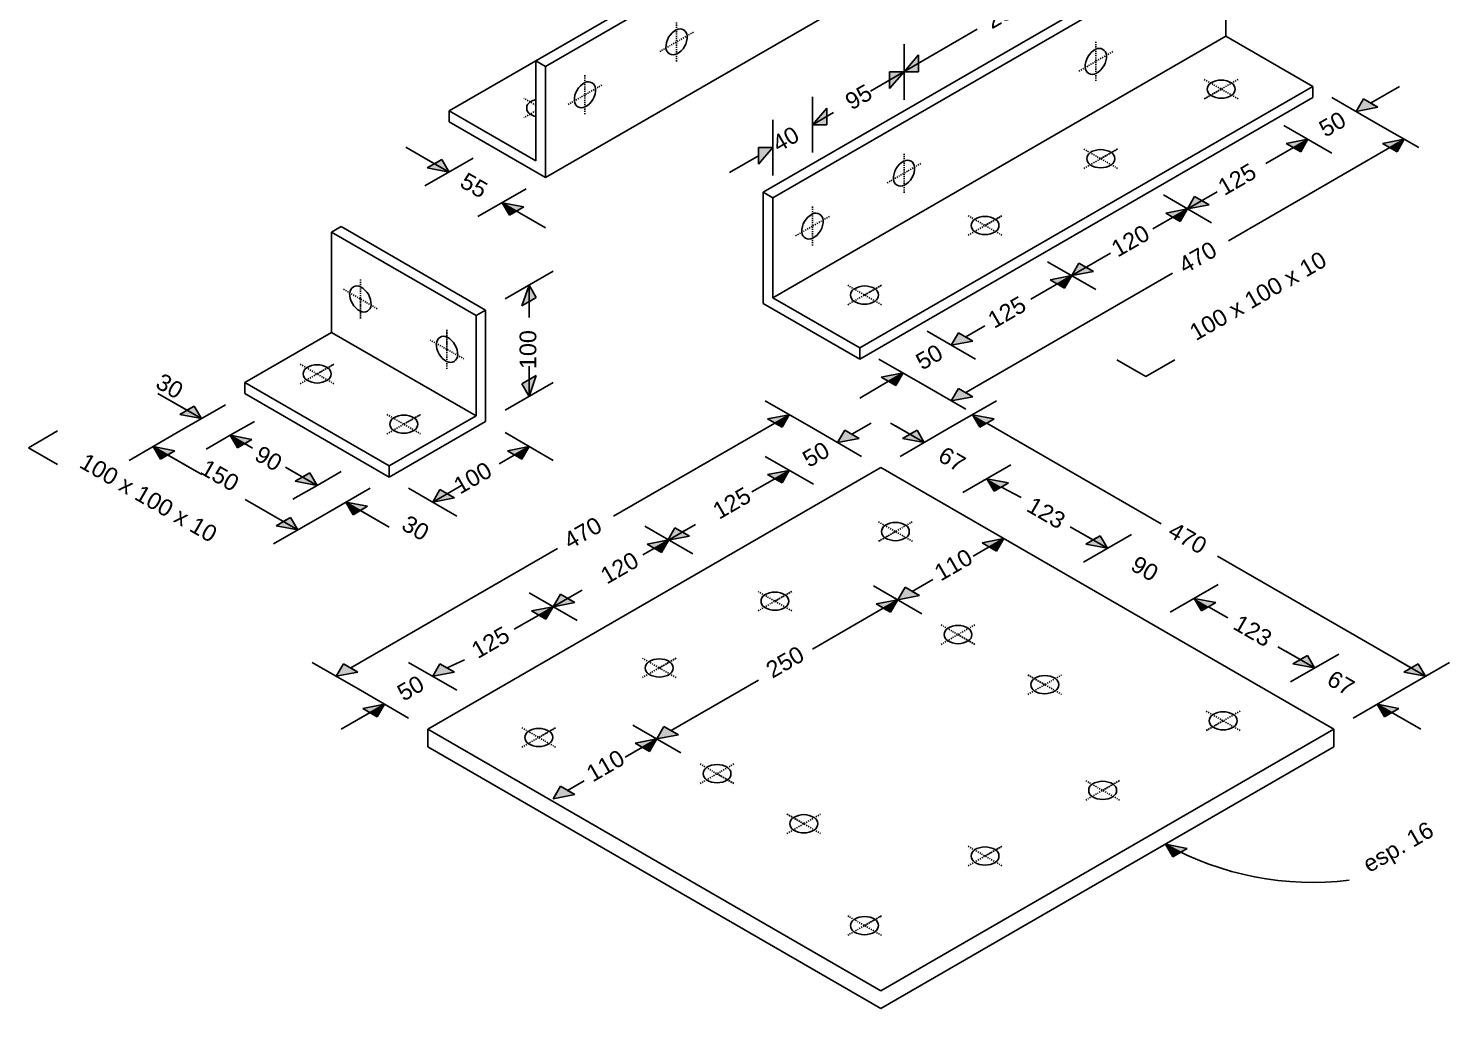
# Model space of a CAD drawing. Header units: metres. Extents: x 27 to 2003, y -349 to 849.
# Drawn here: x 127.7 to 255.4, y -298.3 to -210.2 of the extents above; entities that cross this region are included whole.
import ezdxf

# ---------------------------------------------------------------- set-up
doc = ezdxf.new("R2010")
doc.units = ezdxf.units.M
doc.header["$LTSCALE"] = 0.002
doc.linetypes.add('ACAD_ISO10W100', pattern=[18, 12, -3, 0, -3])
for name, color, linetype in [('COTAS', 2, 'Continuous'), ('eixos pequenos', 4, 'ACAD_ISO10W100'), ('visíveis', 7, 'Continuous')]:
    doc.layers.add(name, color=color, linetype=linetype)
doc.styles.get("Standard").update_dxf_attribs({"font": 'arial.ttf'})

msp = doc.modelspace()

# ---------------------------------------------------------------- hatches: boundary and pattern name
at = {"layer": 'COTAS'}
h = msp.add_hatch(color=256, dxfattribs=at)
h.paths.add_polyline_path([(194.57, -220.9), (193.27, -220.9), (193.27, -221.65), (193.27, -222.4)])
h.paths.add_polyline_path([(199.42, -217.35), (198.12, -218.85), (199.42, -218.85)])
h.paths.add_polyline_path([(206.35, -214.1), (205.05, -214.1), (205.05, -214.85), (205.05, -215.6)])
h.paths.add_polyline_path([(207.65, -212.58), (206.35, -214.08), (207.65, -214.08)])
h.paths.add_polyline_path([(223.58, -204.08), (222.28, -204.08), (222.28, -204.83), (222.28, -205.58)])
h.paths.add_polyline_path([(224.88, -202.55), (223.58, -204.05), (224.88, -204.05)])
h.paths.add_polyline_path([(231.81, -199.3), (230.51, -199.3), (230.51, -200.05), (230.51, -200.8)])
h.paths.add_polyline_path([(236.57, -195.9), (235.27, -197.4), (236.57, -197.4)])
h = msp.add_hatch(color=256, dxfattribs=at)
h.paths.add_polyline_path([(206.26, -241.15), (204.31, -241.53), (204.96, -241.9)])
h.paths.add_polyline_path([(211.24, -237.53), (210.59, -238.65), (212.54, -238.28)])
h.paths.add_polyline_path([(221.42, -232.4), (219.47, -232.78), (220.12, -233.15)])
h.paths.add_polyline_path([(222.72, -231.65), (222.07, -231.28), (221.42, -232.4)])
h.paths.add_polyline_path([(222.72, -231.65), (221.42, -232.4), (223.37, -232.03)])
h.paths.add_polyline_path([(232.46, -225.28), (231.81, -226.4), (233.11, -225.65)])
h.paths.add_polyline_path([(233.11, -225.65), (231.81, -226.4), (233.76, -226.03)])
h.paths.add_polyline_path([(231.81, -226.4), (229.86, -226.78), (230.51, -227.15)])
h.paths.add_polyline_path([(242.64, -220.15), (240.69, -220.53), (241.34, -220.9)])
h.paths.add_polyline_path([(247.62, -216.53), (246.97, -217.65), (248.91, -217.28)])
h.paths.add_polyline_path([(251.3, -220.15), (249.35, -220.53), (250, -220.9)])
h.paths.add_polyline_path([(211.24, -242.53), (210.59, -243.65), (212.54, -243.28)])
for points in [[(242.64, -220.15), (241.34, -220.9), (241.99, -221.28)], [(251.3, -220.15), (250, -220.9), (250.65, -221.28)], [(170.24, -225.85), (170.89, -226.98), (171.53, -226.6)], [(172.18, -226.23), (170.24, -225.85), (171.53, -226.6)], [(233.11, -225.65), (231.81, -226.4), (233.76, -226.03)], [(231.81, -226.4), (230.51, -227.15), (231.16, -227.53)], [(221.42, -232.4), (220.12, -233.15), (220.77, -233.53)], [(206.26, -241.15), (204.96, -241.9), (205.61, -242.28)], [(196.04, -244.9), (194.74, -245.65), (195.39, -246.03)], [(212.5, -244.9), (213.15, -246.03), (213.8, -245.65)], [(145.81, -246.75), (146.46, -247.88), (147.11, -247.5)], [(138.89, -247.75), (139.54, -248.88), (140.18, -248.5)], [(172.66, -247.75), (171.36, -248.5), (172.01, -248.88)], [(196.04, -249.9), (194.74, -250.65), (195.39, -251.03)], [(213.8, -250.65), (214.45, -251.78), (215.1, -251.4)], [(156.21, -252.75), (156.86, -253.88), (157.51, -253.5)], [(165.3, -252), (164, -252.75), (165.95, -252.38)], [(185.22, -256.15), (183.92, -256.9), (184.57, -257.28)], [(215.31, -256.03), (214.01, -256.78), (214.66, -257.15)], [(205.79, -261.53), (203.84, -261.9), (204.49, -262.28)], [(205.79, -261.53), (204.49, -262.28), (205.14, -262.65)], [(232.42, -261.4), (233.07, -262.53), (233.72, -262.15)], [(174.83, -262.15), (173.53, -262.9), (174.18, -263.28)], [(159.67, -270.9), (157.72, -271.28), (158.37, -271.65)], [(159.67, -270.9), (158.37, -271.65), (159.02, -272.03)], [(248.87, -270.9), (249.52, -272.03), (250.17, -271.65)], [(184.14, -274.03), (182.84, -274.78), (183.49, -275.15)], [(229.85, -283.49), (230.5, -284.61), (231.15, -284.24)], [(231.79, -283.86), (229.85, -283.49, 0.014256), (231.21, -284.2)]]:
    msp.add_hatch(color=256, dxfattribs=at).paths.add_polyline_path(points)
h = msp.add_hatch(color=256, dxfattribs=at)
h.paths.add_polyline_path([(164.82, -221.98), (164.17, -222.35), (165.47, -223.1)])
h.paths.add_polyline_path([(164.17, -222.35), (163.52, -222.73), (165.47, -223.1)])
h = msp.add_hatch(color=256, dxfattribs=at)
h.paths.add_polyline_path([(172.66, -233.25), (172.01, -235.13), (172.66, -234.75)])
h.paths.add_polyline_path([(172.66, -233.25), (172.66, -234.75), (173.31, -234.38)])
h.paths.add_polyline_path([(172.66, -247.75), (170.71, -248.13), (171.36, -248.5)])
h.paths.add_polyline_path([(172.66, -241.75), (172.01, -242.13), (172.66, -243.25)])
h.paths.add_polyline_path([(173.31, -241.38), (172.66, -241.75), (172.66, -243.25)])
h.paths.add_polyline_path([(164.65, -251.63), (164, -252.75), (165.3, -252)])
h.paths.add_polyline_path([(165.3, -252), (164, -252.75), (165.95, -252.38)])
h = msp.add_hatch(color=256, dxfattribs=at)
h.paths.add_polyline_path([(142.57, -244.13), (141.92, -244.5), (143.22, -245.25)])
h.paths.add_polyline_path([(141.92, -244.5), (141.27, -244.88), (143.22, -245.25)])
h = msp.add_hatch(color=256, dxfattribs=at)
h.paths.add_polyline_path([(201.02, -246.28), (200.37, -247.4), (202.32, -247.03)])
h.paths.add_polyline_path([(196.04, -244.9), (194.09, -245.28), (194.74, -245.65)])
h.paths.add_polyline_path([(155.99, -267.28), (155.34, -268.4), (157.29, -268.03)])
h = msp.add_hatch(color=256, dxfattribs=at)
h.paths.add_polyline_path([(232.42, -261.4), (233.72, -262.15), (234.36, -261.78)])
h.paths.add_polyline_path([(215.75, -251.03), (213.8, -250.65), (215.1, -251.4)])
h.paths.add_polyline_path([(214.45, -245.28), (212.5, -244.9), (213.15, -246.03)])
h.paths.add_polyline_path([(250.82, -271.28), (248.87, -270.9), (250.17, -271.65)])
h = msp.add_hatch(color=256, dxfattribs=at)
h.paths.add_polyline_path([(207.52, -246.28), (206.87, -246.65), (208.17, -247.4)])
h.paths.add_polyline_path([(206.87, -246.65), (206.22, -247.03), (208.17, -247.4)])
h = msp.add_hatch(color=256, dxfattribs=at)
h.paths.add_polyline_path([(158.15, -253.13), (156.21, -252.75), (157.51, -253.5)])
h.paths.add_polyline_path([(140.83, -248.13), (138.89, -247.75), (140.18, -248.5)])
h.paths.add_polyline_path([(147.76, -247.13), (145.81, -246.75), (147.11, -247.5)])
h = msp.add_hatch(color=256, dxfattribs=at)
h.paths.add_polyline_path([(152.96, -250.13), (152.31, -250.5), (153.61, -251.25)])
h.paths.add_polyline_path([(152.31, -250.5), (151.66, -250.88), (153.61, -251.25)])
h = msp.add_hatch(color=256, dxfattribs=at)
h.paths.add_polyline_path([(164.65, -267.28), (164, -268.4), (165.95, -268.03)])
h.paths.add_polyline_path([(175.48, -261.03), (174.83, -262.15), (176.77, -261.78)])
h.paths.add_polyline_path([(186.42, -255.42), (185.77, -255.05), (185.15, -256.12), (185.22, -256.15), (187.07, -255.8)])
h.paths.add_polyline_path([(196.04, -249.9), (194.09, -250.28), (194.74, -250.65)])
h.paths.add_polyline_path([(185.22, -256.15), (185.12, -256.17), (183.27, -256.53), (183.92, -256.9)])
h.paths.add_polyline_path([(174.83, -262.15), (172.88, -262.53), (173.53, -262.9)])
h = msp.add_hatch(color=256, dxfattribs=at)
h.paths.add_polyline_path([(151.23, -254.13), (150.58, -254.5), (151.88, -255.25)])
h.paths.add_polyline_path([(150.58, -254.5), (149.93, -254.88), (151.88, -255.25)])
h = msp.add_hatch(color=256, dxfattribs=at)
h.paths.add_polyline_path([(176.12, -278.65), (175.48, -278.28), (174.83, -279.4)])
h.paths.add_polyline_path([(176.77, -279.03), (176.12, -278.65), (174.83, -279.4)])
h.paths.add_polyline_path([(185.43, -273.28), (184.78, -272.9), (184.14, -274.03), (186.08, -273.65)])
h.paths.add_polyline_path([(207.73, -261.15), (207.09, -260.78), (206.44, -260.4), (205.79, -261.53)])
h.paths.add_polyline_path([(205.79, -261.53), (203.84, -261.9), (204.49, -262.28)])
h.paths.add_polyline_path([(184.14, -274.03), (182.19, -274.4), (182.84, -274.78)])
h.paths.add_polyline_path([(215.31, -256.03), (213.36, -256.4), (214.01, -256.78)])
h = msp.add_hatch(color=256, dxfattribs=at)
h.paths.add_polyline_path([(223.97, -255.78), (223.32, -256.15), (224.62, -256.9)])
h.paths.add_polyline_path([(223.32, -256.15), (222.67, -256.53), (224.62, -256.9)])
h = msp.add_hatch(color=256, dxfattribs=at)
h.paths.add_polyline_path([(242.59, -266.53), (241.94, -266.9), (243.24, -267.65)])
h.paths.add_polyline_path([(241.94, -266.9), (241.29, -267.28), (243.24, -267.65)])
h = msp.add_hatch(color=256, dxfattribs=at)
h.paths.add_polyline_path([(252.55, -267.28), (251.9, -267.65), (253.2, -268.4)])
h.paths.add_polyline_path([(251.9, -267.65), (251.25, -268.03), (253.2, -268.4)])

# ---------------------------------------------------------------- linework, layer by layer
for p, q in [((212.91, -210.27), (203.34, -215.82)), ((206.35, -216.6), (206.35, -211.6)), ((207.65, -212.58), (206.35, -214.08)), ((207.65, -212.58), (207.65, -214.08)), ((207.65, -213.33), (207.65, -212.58)), ((206.35, -214.1), (205.05, -214.1)), ((205.05, -214.1), (205.05, -215.6)), ((205.05, -214.85), (205.05, -214.1)), ((205.05, -215.6), (206.35, -214.1)), ((207.65, -214.08), (206.35, -214.08)), ((248.26, -216.9), (250.86, -215.4)), ((198.12, -221.35), (198.12, -216.35)), ((244.8, -216.4), (249.13, -218.9)), ((247.62, -216.53), (246.97, -217.65)), ((248.91, -217.28), (247.62, -216.53)), ((248.26, -216.9), (248.91, -217.28)), ((199.42, -217.35), (198.12, -218.85)), ((200.01, -217.76), (198.12, -218.85)), ((199.42, -217.35), (199.42, -218.85)), ((199.42, -218.1), (199.42, -217.35)), ((246.97, -217.65), (248.91, -217.28)), ((194.57, -223.4), (194.57, -218.4)), ((199.42, -218.85), (198.12, -218.85)), ((240.47, -218.9), (244.8, -221.4)), ((249.13, -218.9), (252.59, -220.9)), ((161.58, -220.85), (162.87, -221.6)), ((161.58, -220.85), (164.17, -222.35)), ((240.69, -220.53), (242.64, -220.15)), ((241.99, -221.28), (240.69, -220.53)), ((242.64, -220.15), (241.34, -220.9)), ((242.64, -220.15), (241.99, -221.28)), ((249.35, -220.53), (251.3, -220.15)), ((250.65, -221.28), (249.35, -220.53)), ((251.3, -220.15), (250, -220.9)), ((251.3, -220.15), (250.65, -221.28)), ((162.87, -221.6), (165.47, -223.1)), ((167.64, -221.85), (163.31, -224.35)), ((164.82, -221.98), (163.52, -222.73)), ((164.82, -221.98), (163.52, -222.73)), ((164.17, -222.35), (164.82, -221.98)), ((165.47, -223.1), (164.82, -221.98)), ((190.67, -223.15), (193.27, -221.65)), ((194.57, -220.9), (193.27, -220.9)), ((193.27, -220.9), (193.27, -222.4)), ((193.27, -221.65), (193.27, -220.9)), ((193.27, -222.4), (194.57, -220.9)), ((235.5, -229.27), (250, -220.9)), ((238.87, -222.33), (241.34, -220.9)), ((241.34, -220.9), (241.99, -221.28)), ((250, -220.9), (250.65, -221.28)), ((163.52, -222.73), (165.47, -223.1)), ((172.4, -224.6), (168.07, -227.1)), ((170.24, -225.85), (170.89, -226.98)), ((170.24, -225.85), (172.18, -226.23)), ((174.13, -228.1), (170.24, -225.85)), ((228.7, -228.2), (234.47, -224.87)), ((229.65, -225.15), (233.98, -227.65)), ((232.46, -225.28), (231.81, -226.4)), ((233.76, -226.03), (232.46, -225.28)), ((233.11, -225.65), (233.76, -226.03)), ((172.18, -226.23), (170.89, -226.98)), ((171.53, -226.6), (172.18, -226.23)), ((229.86, -226.78), (231.81, -226.4)), ((231.16, -227.53), (229.86, -226.78)), ((231.81, -226.4), (230.51, -227.15)), ((230.51, -227.15), (231.16, -227.53)), ((231.81, -226.4), (231.16, -227.53)), ((231.81, -226.4), (233.76, -226.03)), ((217.73, -234.53), (224.91, -230.39)), ((170.5, -234.5), (174.83, -232)), ((230.47, -232.18), (211.89, -242.9)), ((219.25, -231.15), (223.58, -233.65)), ((222.07, -231.28), (221.42, -232.4)), ((221.42, -232.4), (223.37, -232.03)), ((223.37, -232.03), (222.07, -231.28)), ((222.72, -231.65), (223.37, -232.03)), ((172.01, -235.13), (172.66, -233.25)), ((172.66, -233.25), (172.66, -236.17)), ((172.66, -234.75), (172.66, -233.25)), ((172.66, -233.25), (173.31, -234.38)), ((219.47, -232.78), (221.42, -232.4)), ((220.77, -233.53), (219.47, -232.78)), ((221.42, -232.4), (220.12, -233.15)), ((220.12, -233.15), (220.77, -233.53)), ((221.42, -232.4), (220.77, -233.53)), ((173.31, -234.38), (172.01, -235.13)), ((173.31, -234.38), (172.01, -235.13)), ((172.66, -234.75), (173.31, -234.38)), ((208.43, -237.4), (212.76, -239.9)), ((211.89, -237.9), (213.61, -236.91)), ((211.24, -237.53), (210.59, -238.65)), ((210.59, -238.65), (212.54, -238.28)), ((212.54, -238.28), (211.24, -237.53)), ((211.89, -237.9), (212.54, -238.28)), ((204.1, -239.9), (208.43, -242.4)), ((225.48, -239.97), (228.08, -241.47)), ((228.08, -241.47), (230.68, -239.97)), ((172.66, -240.53), (172.66, -243.25)), ((204.31, -241.53), (206.26, -241.15)), ((206.26, -241.15), (204.96, -241.9)), ((206.26, -241.15), (205.61, -242.28)), ((170.5, -244.5), (174.83, -242)), ((173.31, -241.38), (172.01, -242.13)), ((172.66, -243.25), (172.01, -242.13)), ((172.66, -241.75), (173.31, -241.38)), ((172.66, -243.25), (173.31, -241.38)), ((173.31, -241.38), (172.66, -243.25)), ((172.66, -241.75), (172.66, -243.25)), ((202.37, -243.4), (204.96, -241.9)), ((205.61, -242.28), (204.31, -241.53)), ((204.96, -241.9), (205.61, -242.28)), ((208.43, -242.4), (211.89, -244.4)), ((211.24, -242.53), (210.59, -243.65)), ((212.54, -243.28), (211.24, -242.53)), ((141.92, -244.5), (139.32, -243)), ((140.62, -243.75), (143.22, -245.25)), ((198.21, -246.15), (193.88, -243.65)), ((210.33, -246.15), (214.66, -243.65)), ((210.59, -243.65), (212.54, -243.28)), ((211.89, -242.9), (212.54, -243.28)), ((145.38, -244), (141.05, -246.5)), ((142.57, -244.13), (141.27, -244.88)), ((142.57, -244.13), (141.27, -244.88)), ((141.27, -244.88), (143.22, -245.25)), ((141.92, -244.5), (142.57, -244.13)), ((143.22, -245.25), (142.57, -244.13)), ((194.09, -245.28), (196.04, -244.9)), ((196.04, -244.9), (194.74, -245.65)), ((196.04, -244.9), (195.39, -246.03)), ((212.5, -244.9), (214.45, -245.28)), ((212.5, -244.9), (213.15, -246.03)), ((130.28, -246.36), (127.68, -247.86)), ((145.81, -246.75), (147.98, -245.5)), ((180.25, -254.02), (194.74, -245.65)), ((195.39, -246.03), (194.09, -245.28)), ((194.74, -245.65), (195.39, -246.03)), ((202.54, -248.65), (198.21, -246.15)), ((201.02, -246.28), (200.37, -247.4)), ((202.32, -247.03), (201.02, -246.28)), ((201.67, -246.65), (203.4, -245.65)), ((206.87, -246.65), (205.14, -245.65)), ((205.57, -245.9), (208.17, -247.4)), ((206, -248.65), (210.33, -246.15)), ((207.52, -246.28), (206.22, -247.03)), ((207.52, -246.28), (206.22, -247.03)), ((206.87, -246.65), (207.52, -246.28)), ((208.17, -247.4), (207.52, -246.28)), ((214.45, -245.28), (213.15, -246.03)), ((213.8, -245.65), (214.45, -245.28)), ((213.8, -245.65), (229.44, -254.69)), ((141.05, -246.5), (136.72, -249)), ((145.81, -246.75), (143.65, -248)), ((145.81, -246.75), (146.42, -247.1)), ((147.81, -247.9), (145.81, -246.75)), ((145.81, -246.75), (147.76, -247.13)), ((145.81, -246.75), (146.46, -247.88)), ((147.76, -247.13), (146.46, -247.88)), ((147.11, -247.5), (147.76, -247.13)), ((147.81, -247.9), (147.11, -247.5)), ((170.5, -246.5), (174.83, -249)), ((200.37, -247.4), (202.32, -247.03)), ((201.67, -246.65), (202.32, -247.03)), ((206.22, -247.03), (208.17, -247.4)), ((127.68, -247.86), (130.28, -249.36)), ((138.89, -247.75), (143.25, -250.27)), ((142.78, -250), (138.89, -247.75)), ((138.89, -247.75), (140.83, -248.13)), ((138.89, -247.75), (139.54, -248.88)), ((140.83, -248.13), (139.54, -248.88)), ((140.18, -248.5), (140.83, -248.13)), ((142.78, -250), (140.18, -248.5)), ((169.96, -249.31), (172.66, -247.75)), ((170.71, -248.13), (172.66, -247.75)), ((172.01, -248.88), (170.71, -248.13)), ((172.66, -247.75), (171.36, -248.5)), ((171.36, -248.5), (172.01, -248.88)), ((172.66, -247.75), (172.01, -248.88)), ((198.21, -251.15), (193.88, -248.65)), ((150.77, -249.62), (153.61, -251.25)), ((151.01, -249.75), (153.61, -251.25)), ((152.96, -250.13), (151.66, -250.88)), ((152.96, -250.13), (151.66, -250.88)), ((152.31, -250.5), (152.96, -250.13)), ((153.61, -251.25), (152.96, -250.13)), ((153.61, -251.25), (155.77, -250)), ((194.09, -250.28), (196.04, -249.9)), ((196.04, -249.9), (194.74, -250.65)), ((196.04, -249.9), (195.39, -251.03)), ((211.63, -251.9), (215.96, -249.4)), ((153.61, -251.25), (151.44, -252.5)), ((151.66, -250.88), (153.61, -251.25)), ((158.37, -251.5), (154.04, -254)), ((161.84, -251.5), (166.17, -254)), ((164, -252.75), (166.73, -251.18)), ((192.69, -251.84), (194.74, -250.65)), ((195.39, -251.03), (194.09, -250.28)), ((194.74, -250.65), (195.39, -251.03)), ((213.8, -250.65), (215.75, -251.03)), ((213.8, -250.65), (214.45, -251.78)), ((215.75, -251.03), (214.45, -251.78)), ((215.1, -251.4), (215.75, -251.03)), ((215.1, -251.4), (216.88, -252.35)), ((147.16, -252.53), (151.88, -255.25)), ((160.1, -255), (156.21, -252.75)), ((156.21, -252.75), (158.15, -253.13)), ((156.21, -252.75), (156.86, -253.88)), ((164.65, -251.63), (164, -252.75)), ((164, -252.75), (165.95, -252.38)), ((165.95, -252.38), (164.65, -251.63)), ((165.3, -252), (165.95, -252.38)), ((149.28, -253.75), (151.88, -255.25)), ((154.04, -254), (149.71, -256.5)), ((158.15, -253.13), (156.86, -253.88)), ((157.51, -253.5), (158.15, -253.13)), ((160.1, -255), (157.51, -253.5)), ((151.23, -254.13), (149.93, -254.88)), ((151.23, -254.13), (149.93, -254.88)), ((149.93, -254.88), (151.88, -255.25)), ((150.58, -254.5), (151.23, -254.13)), ((151.88, -255.25), (151.23, -254.13)), ((187.38, -257.4), (183.05, -254.9)), ((183.92, -256.9), (187.61, -254.77)), ((185.77, -255.05), (185.12, -256.17)), ((187.07, -255.8), (185.77, -255.05)), ((186.42, -255.42), (186.91, -255.18)), ((221.27, -254.97), (223.32, -256.15)), ((183.27, -256.53), (185.22, -256.15)), ((184.57, -257.28), (183.27, -256.53)), ((185.22, -256.15), (183.92, -256.9)), ((185.22, -256.15), (184.57, -257.28)), ((185.12, -256.17), (187.07, -255.8)), ((186.42, -255.42), (187.07, -255.8)), ((213.36, -256.4), (215.31, -256.03)), ((214.66, -257.15), (213.36, -256.4)), ((215.31, -256.03), (214.01, -256.78)), ((215.31, -256.03), (214.66, -257.15)), ((222.02, -255.4), (224.62, -256.9)), ((222.46, -258.15), (226.79, -255.65)), ((223.97, -255.78), (222.67, -256.53)), ((223.97, -255.78), (222.67, -256.53)), ((222.67, -256.53), (224.62, -256.9)), ((223.32, -256.15), (223.97, -255.78)), ((224.62, -256.9), (223.97, -255.78)), ((175.22, -256.93), (156.64, -267.65)), ((182.88, -257.5), (183.92, -256.9)), ((183.92, -256.9), (184.57, -257.28)), ((212.56, -257.62), (214.01, -256.78)), ((214.01, -256.78), (214.66, -257.15)), ((234.51, -257.62), (251.9, -267.65)), ((207.95, -262.78), (203.62, -260.28)), ((206.44, -260.4), (205.79, -261.53)), ((207.73, -261.15), (206.44, -260.4)), ((207.09, -260.78), (208.95, -259.7)), ((230.25, -262.65), (234.58, -260.15)), ((176.99, -263.4), (172.66, -260.9)), ((173.53, -262.9), (176.12, -261.4)), ((175.48, -261.03), (174.83, -262.15)), ((176.77, -261.78), (175.48, -261.03)), ((176.12, -261.4), (177.42, -260.65)), ((176.12, -261.4), (176.77, -261.78)), ((203.84, -261.9), (205.79, -261.53)), ((205.79, -261.53), (204.49, -262.28)), ((205.79, -261.53), (205.14, -262.65)), ((205.79, -261.53), (207.73, -261.15)), ((207.09, -260.78), (207.73, -261.15)), ((232.42, -261.4), (234.36, -261.78)), ((232.42, -261.4), (233.07, -262.53)), ((171.32, -264.18), (173.53, -262.9)), ((172.88, -262.53), (174.83, -262.15)), ((174.18, -263.28), (172.88, -262.53)), ((174.83, -262.15), (173.53, -262.9)), ((173.53, -262.9), (174.18, -263.28)), ((174.83, -262.15), (174.18, -263.28)), ((174.83, -262.15), (176.77, -261.78)), ((198.13, -265.95), (204.49, -262.28)), ((205.14, -262.65), (203.84, -261.9)), ((204.49, -262.28), (205.14, -262.65)), ((234.36, -261.78), (233.07, -262.53)), ((233.72, -262.15), (234.36, -261.78)), ((235.43, -263.15), (233.72, -262.15)), ((239.94, -265.75), (241.94, -266.9)), ((240.64, -266.15), (243.24, -267.65)), ((241.08, -268.9), (245.41, -266.4)), ((242.59, -266.53), (241.29, -267.28)), ((242.59, -266.53), (241.29, -267.28)), ((241.94, -266.9), (242.59, -266.53)), ((243.24, -267.65), (242.59, -266.53)), ((249.3, -266.15), (251.9, -267.65)), ((157.51, -269.65), (153.17, -267.15)), ((155.99, -267.28), (155.34, -268.4)), ((155.34, -268.4), (157.29, -268.03)), ((157.29, -268.03), (155.99, -267.28)), ((156.64, -267.65), (157.29, -268.03)), ((166.17, -269.65), (161.84, -267.15)), ((164.65, -267.28), (164, -268.4)), ((164, -268.4), (165.95, -268.03)), ((165.95, -268.03), (164.65, -267.28)), ((165.3, -267.65), (166.85, -266.92)), ((165.3, -267.65), (165.95, -268.03)), ((241.29, -267.28), (243.24, -267.65)), ((250.6, -266.9), (253.2, -268.4)), ((251.04, -269.65), (255.37, -267.15)), ((252.55, -267.28), (251.25, -268.03)), ((252.55, -267.28), (251.25, -268.03)), ((251.25, -268.03), (253.2, -268.4)), ((251.9, -267.65), (252.55, -267.28)), ((253.2, -268.4), (252.55, -267.28)), ((185.43, -273.28), (193.28, -268.75)), ((161.84, -272.15), (157.51, -269.65)), ((246.71, -272.15), (251.04, -269.65)), ((155.77, -273.15), (159.67, -270.9)), ((155.77, -273.15), (158.37, -271.65)), ((157.72, -271.28), (159.67, -270.9)), ((159.02, -272.03), (157.72, -271.28)), ((159.67, -270.9), (158.37, -271.65)), ((158.37, -271.65), (159.02, -272.03)), ((159.67, -270.9), (159.02, -272.03)), ((252.77, -273.15), (248.87, -270.9)), ((248.87, -270.9), (250.82, -271.28)), ((248.87, -270.9), (249.52, -272.03)), ((250.82, -271.28), (249.52, -272.03)), ((250.17, -271.65), (250.82, -271.28)), ((252.77, -273.15), (250.17, -271.65)), ((186.3, -275.28), (181.97, -272.78)), ((184.78, -272.9), (184.14, -274.03)), ((186.08, -273.65), (184.78, -272.9)), ((182.19, -274.4), (184.14, -274.03)), ((183.49, -275.15), (182.19, -274.4)), ((184.14, -274.03), (182.84, -274.78)), ((184.14, -274.03), (183.49, -275.15)), ((184.14, -274.03), (186.08, -273.65)), ((185.43, -273.28), (186.08, -273.65)), ((181.28, -275.68), (182.84, -274.78)), ((182.84, -274.78), (183.49, -275.15)), ((175.48, -278.28), (174.83, -279.4)), ((176.77, -279.03), (175.48, -278.28)), ((177.62, -277.79), (176.12, -278.65)), ((174.83, -279.4), (176.77, -279.03)), ((176.12, -278.65), (176.77, -279.03)), ((229.85, -283.49), (230.5, -284.61)), ((229.85, -283.49), (231.79, -283.86)), ((231.79, -283.86), (230.5, -284.61)), ((231.15, -284.24), (231.79, -283.86))]:
    msp.add_line(p, q, dxfattribs=at)
msp.add_arc((243.02, -259.93), 26.99, 240.7775, 277.0841, dxfattribs=at)
at = {"layer": 'eixos pequenos'}
for p, q in [((184.4, -212.28), (187.43, -210.53)), ((185.91, -209.65), (185.91, -213.15)), ((223.58, -211.4), (223.58, -214.9)), ((222.07, -214.03), (225.1, -212.28)), ((177.68, -214.4), (177.68, -217.9)), ((176.17, -217.03), (179.2, -215.28)), ((233.33, -216.52), (236.36, -214.77)), ((233.33, -214.78), (236.37, -216.52)), ((234.85, -215.65), (233.33, -216.52)), ((173.27, -217.09), (172.19, -216.47)), ((173.27, -217.6), (172.19, -218.22)), ((206.35, -221.45), (206.35, -224.95)), ((222.5, -221.03), (225.54, -222.77)), ((225.54, -221.02), (222.51, -222.77)), ((224.02, -221.9), (225.54, -221.02)), ((204.83, -224.08), (207.86, -222.33)), ((196.61, -228.83), (199.64, -227.08)), ((198.12, -226.2), (198.12, -229.7)), ((212.11, -227.02), (215.15, -228.77)), ((215.15, -227.02), (212.11, -228.77)), ((213.63, -227.9), (215.15, -227.02)), ((155.99, -233.63), (159.02, -235.38)), ((157.51, -233.25), (157.51, -232.75)), ((157.51, -236.25), (157.51, -233.25)), ((201.29, -233.27), (204.32, -235.02)), ((204.32, -233.27), (201.29, -235.02)), ((202.8, -234.15), (204.32, -233.27)), ((157.51, -234.5), (157.51, -236.25)), ((165.28, -237.28), (165.28, -240.78)), ((165.28, -239.03), (165.28, -237.28)), ((163.76, -238.18), (166.81, -239.88)), ((152.1, -240.36), (155.13, -242.12)), ((155.13, -240.36), (152.1, -242.11)), ((153.62, -241.24), (155.13, -240.36)), ((159.89, -244.88), (162.92, -246.63)), ((162.92, -244.88), (159.89, -246.63)), ((161.4, -245.75), (162.92, -244.88)), ((204.06, -256.27), (207.09, -254.52)), ((204.06, -254.53), (207.1, -256.27)), ((205.58, -255.4), (204.06, -256.27)), ((193.23, -260.78), (196.27, -262.52)), ((196.27, -260.77), (193.24, -262.52)), ((194.75, -261.65), (196.27, -260.77)), ((209.68, -265.53), (212.71, -263.78)), ((212.71, -265.53), (209.68, -263.78)), ((211.2, -264.65), (212.71, -265.53)), ((185.87, -266.77), (182.84, -268.52)), ((182.84, -266.77), (185.88, -268.52)), ((184.36, -267.65), (185.87, -266.77)), ((220.51, -268.28), (217.48, -270.03)), ((218.99, -269.15), (217.48, -268.28)), ((217.48, -268.28), (220.51, -270.03)), ((233.5, -271.53), (236.54, -273.27)), ((233.51, -273.27), (236.54, -271.52)), ((172.01, -273.02), (175.05, -274.77)), ((175.05, -273.02), (172.02, -274.77)), ((173.53, -273.9), (175.05, -273.02)), ((235.02, -272.4), (233.51, -273.27)), ((188.03, -278.03), (191.06, -276.28)), ((191.06, -278.03), (188.03, -276.28)), ((189.55, -277.15), (191.06, -278.03)), ((225.71, -277.77), (222.68, -279.52)), ((222.68, -277.78), (225.71, -279.52)), ((224.2, -278.65), (225.71, -277.77)), ((198.86, -280.78), (195.83, -282.53)), ((197.34, -281.65), (195.83, -280.78)), ((195.83, -280.78), (198.86, -282.53)), ((215.15, -283.67), (212.11, -285.42)), ((212.11, -283.67), (215.15, -285.42)), ((213.63, -284.55), (215.15, -283.67)), ((204.32, -289.92), (201.29, -291.67)), ((201.29, -289.92), (204.32, -291.67)), ((202.8, -290.8), (204.32, -289.92))]:
    msp.add_line(p, q, dxfattribs=at)
at = {"layer": 'visíveis'}
for p, q in [((213.97, -189.6), (173.27, -213.1)), ((174.13, -213.6), (214.84, -190.1)), ((165.47, -217.6), (206.18, -194.1)), ((214.84, -200.1), (174.13, -223.6)), ((193.7, -224.9), (234.41, -201.4)), ((235.27, -201.9), (194.57, -225.4)), ((235.27, -201.9), (235.27, -210.9)), ((194.57, -234.4), (235.27, -210.9)), ((235.27, -210.9), (243.07, -215.4)), ((173.27, -213.1), (174.13, -213.6)), ((173.27, -222.1), (173.27, -213.1)), ((174.13, -213.6), (174.13, -223.6)), ((202.37, -238.9), (243.07, -215.4)), ((243.07, -215.4), (243.07, -216.4)), ((243.07, -216.4), (202.37, -239.9)), ((165.47, -218.6), (165.47, -217.6)), ((165.47, -217.6), (173.27, -222.1)), ((174.13, -223.6), (165.47, -218.6)), ((194.57, -225.4), (193.7, -224.9)), ((193.7, -224.9), (193.7, -234.9)), ((194.57, -234.4), (194.57, -225.4)), ((154.91, -228.5), (155.77, -228)), ((167.9, -236), (154.91, -228.5)), ((154.91, -228.5), (154.91, -237.5)), ((168.76, -235.5), (155.77, -228)), ((193.7, -234.9), (202.37, -239.9)), ((202.37, -238.9), (194.57, -234.4)), ((167.9, -236), (168.76, -235.5)), ((167.9, -245), (167.9, -236)), ((168.76, -245.5), (168.76, -235.5)), ((154.91, -237.5), (147.11, -242)), ((154.91, -237.5), (167.9, -245)), ((202.37, -239.9), (202.37, -238.9)), ((147.11, -243), (147.11, -242)), ((147.11, -242), (160.1, -249.5)), ((160.1, -250.5), (147.11, -243)), ((160.1, -249.5), (167.9, -245)), ((168.76, -245.5), (160.1, -250.5)), ((160.1, -249.5), (160.1, -250.5)), ((163.57, -273.15), (204.27, -249.65)), ((204.27, -249.65), (244.97, -273.15)), ((163.57, -274.75), (163.57, -273.15)), ((163.57, -273.15), (204.27, -296.65)), ((204.27, -296.65), (244.97, -273.15)), ((244.97, -273.15), (244.97, -274.75)), ((163.57, -274.75), (204.27, -298.25)), ((204.27, -298.25), (244.97, -274.75)), ((204.32, -289.92), (204.32, -289.92))]:
    msp.add_line(p, q, dxfattribs=at)
for centre, radius, start, end in [((186.74, -211.88), 1.78, 117.6959, 182.3041), ((186.21, -210.89), 0.655, 2.8478, 117.1522), ((185.6, -211.93), 0.64, 182.1309, 299.2831), ((185.13, -210.94), 1.74, 296.8047, 2.724), ((224.41, -213.63), 1.78, 117.6959, 182.3041), ((223.88, -212.64), 0.655, 2.8478, 117.1522), ((222.8, -212.69), 1.74, 296.8047, 2.724), ((223.27, -213.68), 0.64, 182.1309, 299.2831), ((178.51, -216.63), 1.78, 117.6959, 182.3041), ((177.98, -215.64), 0.655, 2.8478, 117.1522), ((176.9, -215.69), 1.74, 296.8047, 2.724), ((234.25, -215.65), 0.656, 123.265, 236.8618), ((234.85, -216.62), 1.79, 57.9452, 122.186), ((235.44, -215.65), 0.656, 303.2792, 56.8761), ((173.11, -217.35), 0.656, 123.265, 236.8618), ((173.71, -218.32), 1.79, 104.2031, 122.186), ((177.37, -216.68), 0.64, 182.1309, 299.2831), ((234.85, -214.68), 1.79, 237.9513, 302.1821), ((173.7, -216.38), 1.79, 237.9513, 255.875), ((207.18, -223.68), 1.78, 117.6959, 182.3041), ((206.65, -222.69), 0.655, 2.8478, 117.1522), ((223.43, -221.9), 0.656, 123.265, 236.8618), ((224.02, -222.87), 1.79, 57.9452, 122.186), ((224.62, -221.9), 0.656, 303.2792, 56.8761), ((205.56, -222.74), 1.74, 296.8047, 2.724), ((224.02, -220.93), 1.79, 237.9513, 302.1821), ((206.04, -223.73), 0.64, 182.1309, 299.2831), ((198.95, -228.43), 1.78, 117.6959, 182.3041), ((198.42, -227.44), 0.655, 2.8478, 117.1522), ((213.63, -228.87), 1.79, 57.9452, 122.186), ((197.81, -228.48), 0.64, 182.1309, 299.2831), ((197.34, -227.49), 1.74, 296.8047, 2.724), ((213.04, -227.9), 0.656, 123.265, 236.8618), ((213.63, -226.93), 1.79, 237.9513, 302.1821), ((214.22, -227.9), 0.656, 303.2792, 56.8761), ((157.21, -233.97), 0.644, 62.3291, 180.4799), ((156.66, -235), 1.81, 358.9037, 62.0473), ((202.21, -234.15), 0.656, 123.265, 236.8618), ((202.81, -235.12), 1.79, 57.9452, 122.186), ((203.4, -234.14), 0.656, 303.2792, 56.8761), ((158.35, -234), 1.81, 178.9037, 242.0473), ((202.8, -233.18), 1.79, 237.9513, 302.1821), ((157.8, -235.01), 0.664, 243.2755, 357.6754), ((166.13, -238.53), 1.81, 178.9037, 242.0473), ((164.99, -238.5), 0.644, 62.3291, 180.4799), ((164.44, -239.53), 1.81, 358.9037, 62.0473), ((165.58, -239.54), 0.664, 243.2755, 357.6754), ((153.03, -241.23), 0.656, 123.265, 236.8618), ((153.62, -242.2), 1.79, 57.9452, 122.186), ((154.22, -241.23), 0.656, 303.2792, 56.8761), ((153.62, -240.26), 1.79, 237.9513, 302.1821), ((161.41, -246.72), 1.79, 57.9452, 122.186), ((160.81, -245.75), 0.656, 123.265, 236.8618), ((161.4, -244.78), 1.79, 237.9513, 302.1821), ((162, -245.75), 0.656, 303.2792, 56.8761), ((204.98, -255.4), 0.656, 123.265, 236.8618), ((205.58, -256.37), 1.79, 57.9452, 122.186), ((206.17, -255.4), 0.656, 303.2792, 56.8761), ((205.58, -254.43), 1.79, 237.9513, 302.1821), ((194.16, -261.65), 0.656, 123.265, 236.8618), ((194.75, -262.62), 1.79, 57.9452, 122.186), ((195.34, -261.65), 0.656, 303.2792, 56.8761), ((194.75, -260.68), 1.79, 237.9513, 302.1821), ((210.61, -264.65), 0.656, 123.265, 236.8618), ((211.2, -265.62), 1.79, 57.9452, 122.186), ((211.79, -264.65), 0.656, 303.2792, 56.8761), ((211.2, -263.68), 1.79, 237.9513, 302.1821), ((184.36, -268.62), 1.79, 57.9452, 122.186), ((183.76, -267.65), 0.656, 123.265, 236.8618), ((184.95, -267.65), 0.656, 303.2792, 56.8761), ((184.36, -266.68), 1.79, 237.9513, 302.1821), ((218.4, -269.15), 0.656, 123.265, 236.8618), ((219, -270.12), 1.79, 57.9452, 122.186), ((219.59, -269.15), 0.656, 303.2792, 56.8761), ((218.99, -268.18), 1.79, 237.9513, 302.1821), ((234.43, -272.4), 0.656, 123.265, 236.8618), ((235.02, -273.37), 1.79, 57.9452, 122.186), ((235.62, -272.4), 0.656, 303.2792, 56.8761), ((173.53, -274.87), 1.79, 57.9452, 122.186), ((235.02, -271.43), 1.79, 237.9513, 302.1821), ((172.94, -273.9), 0.656, 123.265, 236.8618), ((173.53, -272.93), 1.79, 237.9513, 302.1821), ((174.13, -273.89), 0.656, 303.2792, 56.8761), ((188.96, -277.15), 0.656, 123.265, 236.8618), ((189.55, -278.12), 1.79, 57.9452, 122.186), ((190.14, -277.15), 0.656, 303.2792, 56.8761), ((189.55, -276.18), 1.79, 237.9513, 302.1821), ((223.6, -278.65), 0.656, 123.265, 236.8618), ((224.2, -279.62), 1.79, 57.9452, 122.186), ((224.79, -278.65), 0.656, 303.2792, 56.8761), ((224.19, -277.68), 1.79, 237.9513, 302.1821), ((197.35, -282.62), 1.79, 57.9452, 122.186), ((196.75, -281.65), 0.656, 123.265, 236.8618), ((197.94, -281.65), 0.656, 303.2792, 56.8761), ((197.34, -280.68), 1.79, 237.9513, 302.1821), ((213.04, -284.55), 0.656, 123.265, 236.8618), ((213.63, -285.52), 1.79, 57.9452, 122.186), ((214.22, -284.55), 0.656, 303.2792, 56.8761), ((213.63, -283.58), 1.79, 237.9513, 302.1821), ((202.21, -290.8), 0.656, 123.265, 236.8618), ((202.81, -291.77), 1.79, 57.9452, 122.186), ((203.4, -290.79), 0.656, 303.2792, 56.8761), ((202.8, -289.83), 1.79, 237.9513, 302.1821)]:
    msp.add_arc(centre, radius, start, end, dxfattribs=at)

# ---------------------------------------------------------------- texts
at = {"layer": 'COTAS'}
for s, rotation, p in [(' 40         95                     200                   95        40', 30, (194.57, -221.65)), ('125                120             125            50', 30, (214.45, -237.2)), ('   55', 330, (164.82, -223.48)), ('470', 30, (231.59, -232.28)), ('100 x 100 x 10', 30, (232.57, -238.3)), (' 100', 90, (173.31, -241.38)), ('50', 30, (207.98, -240.94)), ('30', 330, (138.99, -242.39)), ('125                 120              125          50', 30, (168.05, -266.87)), ('100 x 100 x 10', 330, (132.15, -249.57)), (' 90', 330, (147.37, -248.6)), ('67', 330, (209.28, -248.97)), ('   150', 330, (141.48, -249.25)), (' 100', 30, (165.95, -252.38)), ('123', 330, (217.24, -253.49)), ('30', 330, (161.08, -255.14)), ('470', 30, (176.34, -257.03)), ('470', 330, (229.95, -255.75)), ('110                          250                        110', 30, (178.38, -277.95)), ('90', 330, (226.6, -258.79)), ('123', 330, (235.8, -264.08)), ('67', 330, (244.22, -269.07)), ('50', 30, (161.38, -270.69)), ('esp. 16', 30, (248.14, -286.09))]:
    msp.add_text(s, height=1.5, rotation=rotation, dxfattribs=at).set_placement(p)

doc.saveas('drawing.dxf')
